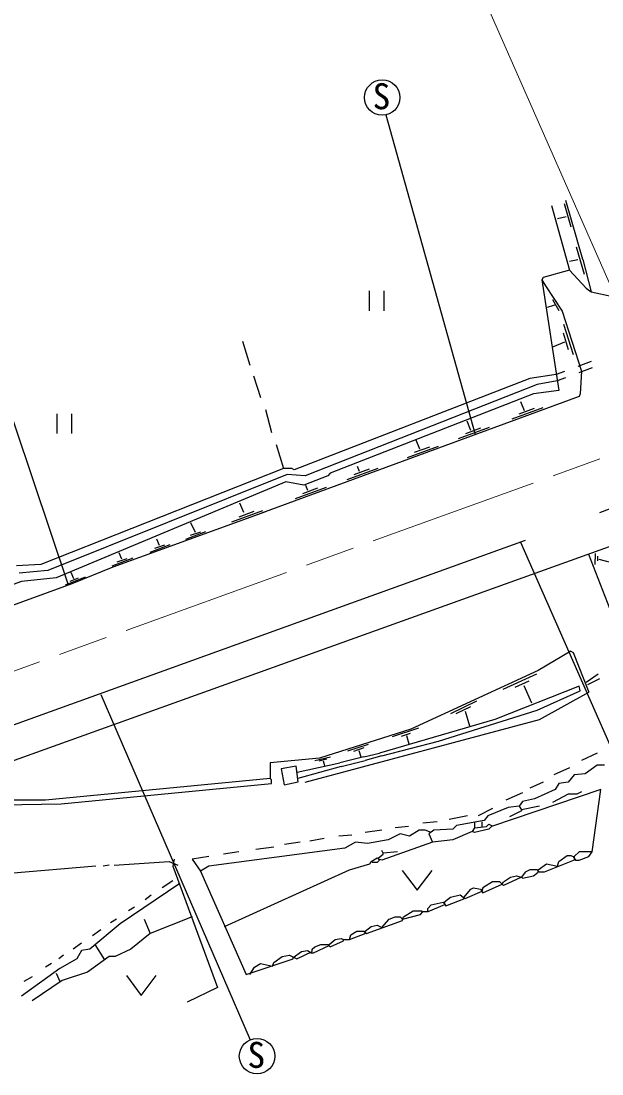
# Model space of a CAD drawing. Units: millimetres, scale not verified. Extents: x 40000 to 680000, y 20000 to 380000.
# Drawn here: x 338072 to 378994, y 265333 to 339514 of the extents above; entities that cross this region are included whole.
import ezdxf
from ezdxf.enums import TextEntityAlignment as Align

# ---------------------------------------------------------------- set-up
doc = ezdxf.new("R2010")
doc.units = ezdxf.units.MM
doc.header["$LTSCALE"] = 1000
doc.linetypes.add('CHAIN', pattern=[18.5, 12, -1.5, 3.5, -1.5])
for name, color, linetype, lineweight in [('M-BGD', 7, 'Continuous', 25), ('M-BMK', 2, 'CHAIN', 13), ('M-STR-HTXT', 7, 'Continuous', 13)]:
    doc.layers.add(name, color=color, linetype=linetype, lineweight=lineweight)
doc.styles.add('ＭＳ ゴシック', font='')
doc.styles.get('ＭＳ ゴシック').set_extended_font_data('MS Gothic')

msp = doc.modelspace()

# ---------------------------------------------------------------- linework, layer by layer
at = {"layer": 'M-BGD'}
for p, q in [((363769, 332901), (370058, 310374)), ((375438, 326531), (376708, 321959)), ((376324, 326652), (376800, 325014)), ((377640, 322721), (376454, 326870)), ((376465, 325731), (375864, 325575)), ((377175, 323609), (377744, 321690)), ((377640, 322721), (378232, 320435)), ((341413, 299773), (333867, 322213)), ((376708, 321959), (374846, 321451)), ((376708, 321959), (377894, 320689)), ((377299, 322689), (376714, 322580)), ((374846, 321451), (374761, 321282)), ((374761, 321282), (375946, 313493)), ((374761, 321282), (375015, 320859)), ((362595, 320498), (362595, 319098)), ((363645, 319098), (363645, 320498)), ((375015, 320859), (376200, 319081)), ((377894, 320689), (378232, 320435)), ((375508, 319894), (375955, 319117)), ((378232, 320435), (379756, 320097)), ((375588, 319474), (375147, 319342)), ((375650, 319492), (375588, 319474)), ((376200, 319081), (377555, 314847)), ((376258, 317541), (376624, 316371)), ((376285, 318149), (376962, 316033)), ((353679, 316964), (354187, 315271)), ((376357, 316890), (375523, 316541)), ((378234, 315521), (377295, 315175)), ((375776, 314615), (373914, 314339)), ((376357, 314829), (375776, 314615)), ((378302, 315072), (377364, 314726)), ((377555, 314847), (377470, 313239)), ((354441, 314509), (354949, 312985)), ((373914, 314339), (357320, 307905)), ((374422, 313916), (358082, 307481)), ((375844, 314166), (374422, 313916)), ((376425, 314381), (375844, 314166)), ((377386, 313069), (355008, 304840)), ((374168, 313239), (359860, 307651)), ((375946, 313493), (374168, 313239)), ((377470, 313239), (377386, 313069)), ((373538, 312057), (373289, 312691)), ((340596, 311852), (340596, 310452)), ((341646, 310452), (341646, 311852)), ((355288, 312138), (355711, 310529)), ((372667, 311486), (374843, 312282)), ((373174, 311845), (374243, 312235)), ((368895, 310099), (371071, 310895)), ((369402, 310458), (370471, 310848)), ((369766, 310670), (369489, 311325)), ((393218, 310360), (378825, 304857)), ((356050, 309683), (356558, 307989)), ((365292, 308774), (367469, 309570)), ((365799, 309133), (366868, 309523)), ((366164, 309345), (365914, 309979)), ((356558, 307989), (339455, 301216)), ((357150, 307989), (356558, 307989)), ((357320, 307905), (357150, 307989)), ((361043, 307212), (363219, 308007)), ((361550, 307570), (362618, 307961)), ((361914, 307782), (361769, 308136)), ((356812, 307566), (339963, 300793)), ((358082, 307481), (356812, 307566)), ((359690, 307481), (357997, 306804)), ((359860, 307651), (359690, 307481)), ((356727, 307058), (340556, 300285)), ((357997, 306804), (356727, 307058)), ((357406, 305874), (359583, 306670)), ((357913, 306233), (358982, 306623)), ((358278, 306445), (358133, 306799)), ((389408, 306042), (329549, 284537)), ((355288, 304941), (344535, 301047)), ((352924, 304232), (355100, 305027)), ((353431, 304590), (354500, 304981)), ((353766, 304887), (353478, 305558)), ((350355, 303479), (350043, 304154)), ((349677, 303018), (351092, 303548)), ((350012, 303285), (350729, 303535)), ((373576, 302909), (324469, 285214)), ((347836, 302567), (347638, 303021)), ((373251, 302792), (383996, 278394)), ((345178, 301604), (344980, 302058)), ((347158, 302105), (348573, 302636)), ((347493, 302372), (348210, 302622)), ((378038, 301957), (381026, 294273)), ((378506, 302000), (378494, 301219)), ((339455, 301216), (337762, 301131)), ((344500, 301143), (345915, 301673)), ((344835, 301410), (345553, 301659)), ((345915, 301673), (345860, 301653)), ((378686, 301806), (378675, 301478)), ((378765, 301605), (379753, 301341)), ((339963, 300793), (337931, 300623)), ((341797, 300223), (341599, 300674)), ((344535, 301047), (341656, 299861)), ((341656, 299861), (328110, 294951)), ((338100, 300031), (328267, 296503)), ((340556, 300285), (338100, 300031)), ((341192, 299791), (342601, 300348)), ((341537, 300053), (342123, 300296)), ((376793, 295120), (374507, 293765)), ((376793, 295120), (376962, 295035)), ((376962, 295035), (378063, 292241)), ((374507, 293765), (365532, 289617)), ((372036, 292432), (374397, 293519)), ((372884, 292593), (373861, 293035)), ((378740, 293511), (377894, 292919)), ((378825, 293173), (377978, 292749)), ((377386, 292665), (371459, 290294)), ((373482, 292712), (374028, 291475)), ((374422, 290971), (377470, 292326)), ((377470, 292326), (377386, 292665)), ((343688, 292072), (354202, 267730)), ((368346, 290717), (370190, 291612)), ((374592, 290294), (378063, 292241)), ((367480, 288770), (374422, 290971)), ((368724, 290721), (369760, 291224)), ((369355, 290894), (369674, 289868)), ((358082, 285891), (374592, 290294)), ((371459, 290294), (363331, 287923)), ((365532, 289617), (359098, 287585)), ((364248, 289099), (366095, 289707)), ((364867, 289120), (365502, 289343)), ((363500, 287754), (367480, 288770)), ((365219, 289177), (365402, 288602)), ((361095, 288095), (362541, 288563)), ((361515, 288081), (362253, 288324)), ((361879, 288123), (362004, 287672)), ((362230, 287669), (363331, 287923)), ((378656, 287923), (377555, 287415)), ((359098, 287585), (355626, 287246)), ((355626, 287246), (355626, 286145)), ((357513, 286592), (360537, 287246)), ((358778, 287426), (359867, 287686)), ((359084, 287392), (359603, 287526)), ((359366, 287401), (359457, 287061)), ((362230, 287669), (360537, 287246)), ((360622, 286992), (362315, 287415)), ((363500, 287754), (362315, 287415)), ((357456, 287018), (356388, 286823)), ((356388, 286823), (356604, 285703)), ((357605, 285915), (357456, 287018)), ((360622, 286992), (357574, 286145)), ((376708, 286907), (375608, 286399)), ((377047, 286399), (376624, 285891)), ((377809, 286484), (377047, 286399)), ((378656, 287077), (377809, 286484)), ((379164, 287077), (378656, 287077)), ((355626, 286145), (339794, 284621)), ((340894, 284367), (355711, 285807)), ((355711, 286061), (355626, 286145)), ((355711, 285807), (355711, 286061)), ((356604, 285703), (357605, 285915)), ((374846, 285891), (373914, 285468)), ((375946, 285807), (375692, 285383)), ((376624, 285891), (375946, 285807)), ((378910, 285383), (371205, 282759)), ((373406, 285129), (372221, 284621)), ((375692, 285383), (374253, 284706)), ((376624, 285045), (375523, 284452)), ((377216, 285045), (376624, 285045)), ((377555, 285214), (377216, 285045)), ((378317, 280981), (378910, 285383)), ((339794, 284621), (336746, 284621)), ((336746, 284283), (340894, 284367)), ((373152, 284198), (372390, 284113)), ((373406, 284537), (373152, 284198)), ((373152, 284198), (373322, 283944)), ((374592, 284198), (373322, 283944)), ((374253, 284706), (373406, 284537)), ((369512, 283521), (368242, 283267)), ((371290, 284029), (370274, 283521)), ((370951, 283521), (370697, 283182)), ((372390, 284113), (370951, 283521)), ((373322, 283859), (372475, 283436)), ((373322, 283944), (373322, 283859)), ((365363, 282759), (364432, 282674)), ((367395, 283097), (366379, 283013)), ((368750, 282843), (368496, 282589)), ((370697, 283182), (368750, 282843)), ((370020, 282674), (369850, 282420)), ((370020, 283097), (370020, 282674)), ((370020, 282674), (370866, 282759)), ((370528, 283097), (370528, 282759)), ((370866, 282759), (371036, 282928)), ((371036, 282928), (371205, 282843)), ((371205, 282759), (371036, 282589)), ((371205, 282843), (371205, 282759)), ((359436, 281912), (358420, 281743)), ((361384, 282166), (360452, 282081)), ((363500, 282505), (362315, 282335)), ((364770, 282251), (363924, 281827)), ((365448, 282081), (364770, 282251)), ((366125, 282505), (365448, 282081)), ((366548, 282505), (366125, 282505)), ((366972, 282335), (366548, 282505)), ((367141, 282505), (366802, 282251)), ((366802, 282251), (367056, 281658)), ((368496, 282589), (367141, 282505)), ((369850, 282420), (368496, 281827)), ((370020, 282335), (369850, 282420)), ((371036, 282589), (370020, 282335)), ((360876, 281235), (351308, 279965)), ((355880, 281319), (354610, 281150)), ((357743, 281658), (356642, 281489)), ((361638, 281658), (360876, 281235)), ((362484, 281573), (361638, 281658)), ((363924, 281827), (362484, 281573)), ((367056, 281658), (363500, 280388)), ((368496, 281827), (367056, 281658)), ((348853, 280473), (348768, 279965)), ((351308, 280642), (350123, 280473)), ((350123, 280473), (350716, 279626)), ((353425, 280981), (352324, 280811)), ((362738, 280303), (363162, 280557)), ((363162, 280557), (363331, 280388)), ((363246, 280557), (363585, 280811)), ((363246, 280473), (363246, 280557)), ((363500, 280388), (363246, 280473)), ((363585, 280896), (363500, 281065)), ((364601, 280981), (363585, 280896)), ((363585, 280811), (363585, 280896)), ((375946, 280303), (376539, 280727)), ((376539, 280727), (376793, 280727)), ((376793, 280727), (376962, 280642)), ((376962, 280642), (377132, 280388)), ((377386, 280981), (377047, 280642)), ((377047, 280642), (377047, 280388)), ((378317, 280981), (377386, 280981)), ((377386, 280388), (378063, 280642)), ((378063, 280642), (378317, 280981)), ((343350, 279965), (337254, 279457)), ((344281, 280049), (343858, 279965)), ((344620, 280049), (348514, 280303)), ((348514, 280303), (349107, 280049)), ((348768, 279965), (351901, 271413)), ((351308, 279965), (350716, 279626)), ((352409, 275731), (361214, 279711)), ((361214, 279711), (362654, 280134)), ((362654, 280134), (362738, 280303)), ((362823, 280219), (362738, 280303)), ((363162, 280219), (362823, 280219)), ((363331, 280388), (363162, 280219)), ((364924, 279675), (365974, 278275)), ((365974, 278275), (367024, 279675)), ((373914, 279711), (373576, 279541)), ((374422, 279711), (373914, 279711)), ((374592, 279541), (374422, 279711)), ((374507, 279711), (375100, 280134)), ((374507, 279541), (374507, 279711)), ((377047, 280388), (374930, 279541)), ((375100, 280134), (375862, 279965)), ((375862, 279965), (375946, 280303)), ((377132, 280388), (377386, 280388)), ((348768, 278949), (348006, 278441)), ((350716, 279626), (353933, 272345)), ((373322, 279203), (372052, 278610)), ((372052, 278864), (372560, 279203)), ((372560, 279203), (372983, 279287)), ((372983, 279287), (373322, 279203)), ((373576, 279541), (373322, 279203)), ((373322, 279203), (373406, 279118)), ((373406, 279118), (374168, 279287)), ((374168, 279287), (374507, 279541)), ((374930, 279541), (374592, 279541)), ((349192, 278695), (345043, 275901)), ((369258, 277763), (369766, 278356)), ((370528, 278187), (369342, 277679)), ((369766, 278356), (369935, 278441)), ((369935, 278441), (370443, 278356)), ((370443, 278356), (370612, 278102)), ((370612, 278441), (370528, 278187)), ((371290, 278864), (370612, 278441)), ((370612, 278102), (371967, 278695)), ((371798, 278864), (371290, 278864)), ((372052, 278610), (371798, 278864)), ((371967, 278695), (372052, 278864)), ((347244, 277933), (346821, 277594)), ((368326, 277763), (367903, 277425)), ((367988, 277171), (369258, 277679)), ((369004, 277933), (368326, 277763)), ((369342, 277679), (369004, 277933)), ((369258, 277679), (369258, 277763)), ((346059, 277086), (345636, 276832)), ((365024, 276409), (365702, 276832)), ((365702, 276832), (366294, 276832)), ((366210, 276578), (366379, 276747)), ((366294, 276832), (366379, 276747)), ((366718, 276747), (366379, 276747)), ((367903, 277255), (366718, 276747)), ((366718, 277001), (366972, 277255)), ((366718, 276747), (366718, 277001)), ((366972, 277255), (367818, 277425)), ((367818, 277425), (367988, 277171)), ((367903, 277425), (367903, 277255)), ((344789, 276239), (344366, 275985)), ((346736, 276239), (347160, 275223)), ((350123, 276409), (347160, 275223)), ((362400, 275223), (364940, 276155)), ((363500, 275647), (364008, 276239)), ((364008, 276239), (364432, 276409)), ((364432, 276409), (364770, 276409)), ((364770, 276409), (364940, 276239)), ((364940, 276239), (366210, 276578)), ((364940, 276239), (365024, 276409)), ((364940, 276155), (364940, 276239)), ((345043, 275901), (342926, 274123)), ((343688, 275477), (343096, 275054)), ((347160, 275223), (345805, 274123)), ((361214, 274800), (362315, 275223)), ((361299, 275139), (361722, 275393)), ((361722, 275393), (362230, 275393)), ((362230, 275393), (362400, 275223)), ((362315, 275393), (362738, 275731)), ((362315, 275223), (362315, 275393)), ((362738, 275731), (363162, 275816)), ((363162, 275816), (363500, 275647)), ((342334, 274546), (341741, 274123)), ((359775, 274461), (360198, 274800)), ((359860, 274292), (360791, 274715)), ((360198, 274800), (360622, 274885)), ((360622, 274885), (360791, 274800)), ((360791, 274800), (361214, 274800)), ((360791, 274715), (360791, 274800)), ((361214, 274800), (361299, 275139)), ((342334, 274038), (341995, 273445)), ((342926, 274123), (342334, 274038)), ((343265, 274461), (343942, 273361)), ((345805, 274123), (344704, 273615)), ((357235, 273530), (357828, 273953)), ((357489, 273445), (358590, 273953)), ((357828, 273953), (358251, 274038)), ((358251, 274038), (358505, 273869)), ((358505, 273869), (358674, 273869)), ((358590, 274123), (358759, 274292)), ((358590, 273953), (358590, 274123)), ((358674, 273869), (359775, 274377)), ((358759, 274292), (359182, 274461)), ((359182, 274461), (359690, 274461)), ((359690, 274461), (359860, 274292)), ((359775, 274377), (359775, 274461)), ((340217, 273107), (339794, 272853)), ((341064, 273699), (340725, 273445)), ((341995, 273445), (340810, 272768)), ((344281, 273615), (342757, 272514)), ((344704, 273615), (344281, 273615)), ((353933, 272345), (357235, 273445)), ((354526, 272853), (354949, 273107)), ((354949, 273107), (355796, 272937)), ((355796, 272937), (355880, 273191)), ((355880, 273191), (356473, 273615)), ((356473, 273615), (356981, 273699)), ((356981, 273699), (357489, 273445)), ((357235, 273445), (357235, 273530)), ((340810, 272768), (338100, 270821)), ((340556, 272429), (340810, 271837)), ((342757, 272514), (340979, 271921)), ((345492, 272270), (346542, 270870)), ((346542, 270870), (347592, 272270)), ((354187, 272345), (354526, 272853)), ((338862, 272175), (338270, 271837)), ((340979, 271921), (338862, 270482)), ((351901, 271413), (349784, 270397))]:
    msp.add_line(p, q, dxfattribs=at)
for centre in [(363516, 334125), (354699, 266583)]:
    msp.add_circle(centre, 1250, dxfattribs=at)
at = {"layer": 'M-BMK'}
msp.add_line((391551, 313265), (326137, 289584), dxfattribs=at)
at = {"layer": 'M-STR-HTXT'}
msp.add_line((370098, 342446), (381961, 315492), dxfattribs=at)

# ---------------------------------------------------------------- texts
at = {"layer": 'M-BGD', "style": 'ＭＳ ゴシック'}
for p in [(362837, 332751), (354020, 265209)]:
    msp.add_text('S', height=1833, dxfattribs=at).set_placement(p, align=Align.BOTTOM_LEFT)

doc.saveas('drawing.dxf')
